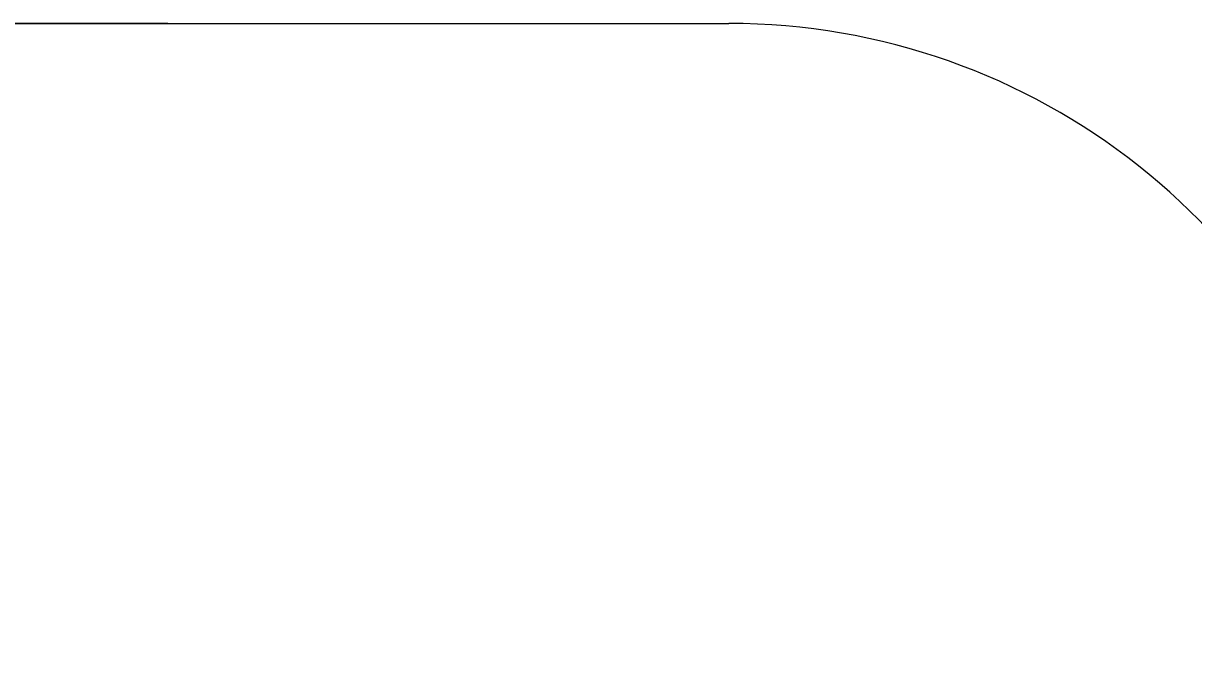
# Model space of a CAD drawing. Header units: millimetres. Extents: x -5107 to 5368, y -4871 to 3692.
# Drawn here: x -1485 to 1174, y 2242 to 3692 of the extents above; entities that cross this region are included whole.
import ezdxf

# ---------------------------------------------------------------- set-up
doc = ezdxf.new("R2010")
doc.units = ezdxf.units.MM
doc.layers.add('DIKOM_ЗОНА', color=80, linetype='Continuous')
doc.layers.add('DIKOM_РАЗМЕР_ЗОНА', color=7, linetype='Continuous')
doc.styles.add('style1', font='arial.ttf', dxfattribs={"width": 0.8})
doc.dimstyles.new('1-50', dxfattribs={"dimtxt": 300, "dimasz": 200, "dimexe": 100, "dimexo": 0, "dimgap": 100, "dimtad": 1, "dimdec": 0, "dimtxsty": 'style1', "dimcen": 0, "dimclrd": 7, "dimclre": 7, "dimadec": 1, "dimazin": 2, "dimtfac": 1, "dimtdec": 0, "dimtmove": 0, "dimatfit": 3, "dimfxl": 0, "dimlwd": 25, "dimlwe": 18, "dimarcsym": 0})

# ---------------------------------------------------------------- blocks, each defined once
blk = doc.blocks.new('*D3')
at = {"layer": 'Defpoints', "color": 0, "transparency": 16777216}
for p in [(-1157.2, 3691.7), (-4657.4, -3608.3), (-1157.2, -3608.3)]:
    blk.add_point(p, dxfattribs=at)
at = {"layer": 'DIKOM_РАЗМЕР_ЗОНА', "color": 7, "lineweight": 18, "transparency": 16777216}
for p, q in [((-1157.2, 3691.7), (-4757.4, 3691.7)), ((-1157.2, -3608.3), (-4757.4, -3608.3))]:
    blk.add_line(p, q, dxfattribs=at)
at = {"layer": 'DIKOM_РАЗМЕР_ЗОНА', "color": 7, "lineweight": 25, "transparency": 16777216}
blk.add_line((-4657.4, 3491.7), (-4657.4, -3408.3), dxfattribs=at)
at = {"layer": 'DIKOM_РАЗМЕР_ЗОНА', "color": 7, "transparency": 16777216}
for points in [[(-4690.7, 3491.7), (-4624, 3491.7), (-4657.4, 3691.7)], [(-4690.7, -3408.3), (-4624, -3408.3), (-4657.4, -3608.3)]]:
    blk.add_solid(points, dxfattribs=at)
at = {"layer": 'DIKOM_РАЗМЕР_ЗОНА', "color": 0, "transparency": 16777216, "insert": (-4910.6, 41.7), "char_height": 300, "attachment_point": 5, "rotation": 90, "style": 'style1'}
blk.add_mtext('7300', dxfattribs=at)

msp = doc.modelspace()

# ---------------------------------------------------------------- linework, layer by layer
at = {"layer": 'DIKOM_ЗОНА', "color": 3, "lineweight": 15}
msp.add_line((-1933, 3691.7), (117.8, 3691.7), dxfattribs=at)
msp.add_arc((117.8, 2191.7), 1500, 13.2971, 90, dxfattribs=at)

# ---------------------------------------------------------------- dimensions: what is measured, and where the dimension line sits
at = {"layer": 'DIKOM_РАЗМЕР_ЗОНА'}
dim = msp.add_linear_dim(base=(-4657.4, -3608.3), p1=(-1157.2, 3691.7), p2=(-1157.2, -3608.3), angle=90, dimstyle='1-50', dxfattribs=at)
dim.commit()
dim.dimension.update_dxf_attribs({"geometry": '*D3', "text_midpoint": (-4657.4, 41.7), "dimtype": 160})

doc.saveas('drawing.dxf')
